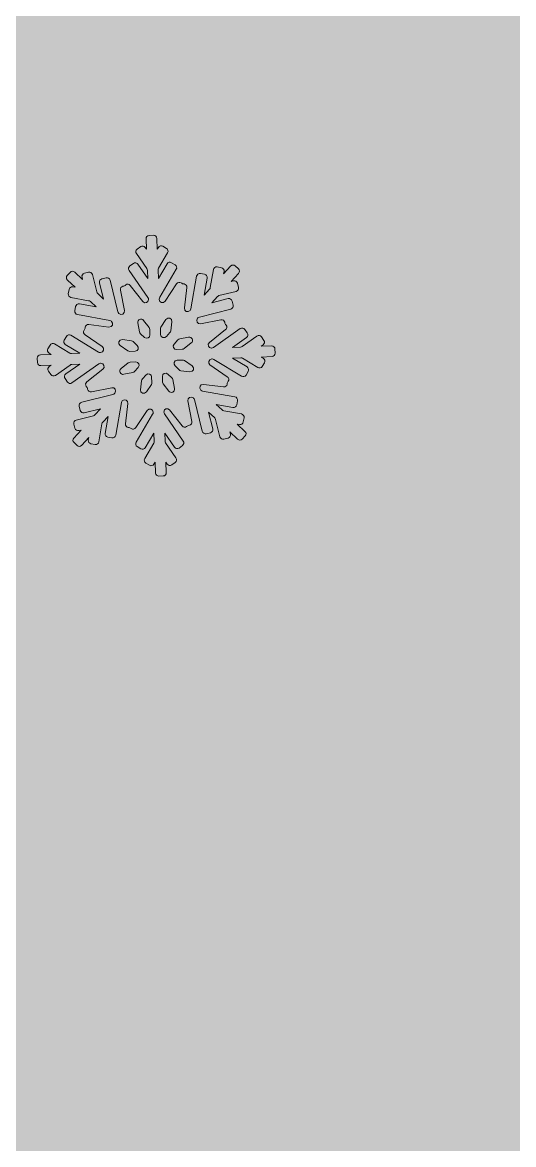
# Model space of a CAD drawing. Header units: millimetres. Extents: x 33 to 181, y -115 to -16.
# Drawn here: x 129.67 to 136.98, y -72.15 to -55.46 of the extents above; entities that cross this region are included whole.
import ezdxf

# ---------------------------------------------------------------- set-up
doc = ezdxf.new("R2010")
doc.units = ezdxf.units.MM
doc.header["$MEASUREMENT"] = 0
doc.layers.add('engraving', color=7, linetype='Continuous')
doc.layers.add('Layer 1', color=7, linetype='Continuous')

msp = doc.modelspace()

# ---------------------------------------------------------------- hatches: boundary and pattern name
at = {"layer": 'Layer 1'}
h = msp.add_hatch(color=2, dxfattribs=at)
h.dxf.hatch_style = 2
edge = h.paths.add_edge_path()
edge.add_spline(control_points=[(156.236, -29.463), (155.428, -28.206), (154.068, -27.335), (152.5, -27.216), (154.005, -26.101), (154.984, -24.317), (154.984, -22.3), (154.984, -18.92), (152.244, -16.179), (148.864, -16.179), (145.483, -16.179), (142.743, -18.92), (142.743, -22.3), (142.743, -24.317), (143.723, -26.101), (145.228, -27.216), (143.62, -27.338), (142.229, -28.246), (141.428, -29.553), (141.428, -29.553), (140.987, -29.553), (140.987, -29.553), (140.987, -29.553), (140.948, -29.463), (140.948, -29.463), (140.948, -29.463), (117.575, -29.463), (117.575, -29.463), (117.575, -29.463), (117.575, -114.611), (117.575, -114.611), (117.575, -114.611), (140.477, -114.611), (140.477, -114.611), (140.477, -114.611), (140.477, -83.841), (140.477, -83.841), (140.477, -83.841), (157.272, -114.611), (157.272, -114.611), (157.272, -114.611), (180.761, -114.611), (180.761, -114.611), (180.761, -114.611), (180.761, -29.463), (180.761, -29.463), (180.761, -29.463), (156.236, -29.463), (156.236, -29.463)], knot_values=[0, 0, 0, 0, 1, 1, 1, 2, 2, 2, 3, 3, 3, 4, 4, 4, 5, 5, 5, 6, 6, 6, 7, 7, 7, 8, 8, 8, 9, 9, 9, 10, 10, 10, 11, 11, 11, 12, 12, 12, 13, 13, 13, 14, 14, 14, 15, 15, 15, 16, 16, 16, 16], degree=3, periodic=1)
edge = h.paths.add_edge_path()
edge.add_spline(control_points=[(145.056, -22.3), (145.056, -20.201), (146.764, -18.493), (148.864, -18.493), (150.963, -18.493), (152.671, -20.201), (152.671, -22.3), (152.671, -24.4), (150.963, -26.108), (148.864, -26.108), (146.764, -26.108), (145.056, -24.4), (145.056, -22.3)], knot_values=[0, 0, 0, 0, 1, 1, 1, 2, 2, 2, 3, 3, 3, 4, 4, 4, 4], degree=3, periodic=1)
h.paths.add_polyline_path([(142.919, -33.921), (155.746, -33.921), (155.746, -62.935)])

# ---------------------------------------------------------------- linework, layer by layer
at = {"layer": 'engraving', "lineweight": 0}
for points, knots in [([(133.427, -60.315), (133.426, -60.289), (133.403, -60.268), (133.376, -60.269), (133.376, -60.269), (133.222, -60.275), (133.222, -60.275), (133.222, -60.275), (133.25, -60.254), (133.25, -60.254), (133.272, -60.239), (133.278, -60.209), (133.262, -60.187), (133.262, -60.187), (133.226, -60.135), (133.226, -60.135), (133.211, -60.113), (133.181, -60.107), (133.158, -60.123), (133.158, -60.123), (132.939, -60.278), (132.939, -60.278), (132.932, -60.283), (132.922, -60.286), (132.913, -60.287), (132.913, -60.287), (132.795, -60.291), (132.795, -60.291), (132.795, -60.291), (133.003, -60.144), (133.003, -60.144), (133.025, -60.129), (133.03, -60.099), (133.015, -60.077), (133.015, -60.077), (132.979, -60.025), (132.979, -60.025), (132.964, -60.002), (132.933, -59.997), (132.911, -60.013), (132.911, -60.013), (132.512, -60.294), (132.512, -60.294), (132.505, -60.3), (132.495, -60.303), (132.486, -60.303), (132.486, -60.303), (132.484, -60.303), (132.484, -60.303), (132.437, -60.305), (132.415, -60.246), (132.452, -60.217), (132.452, -60.217), (132.691, -60.028), (132.691, -60.028), (132.712, -60.012), (132.716, -59.981), (132.7, -59.96), (132.7, -59.96), (132.692, -59.95), (132.692, -59.95), (132.687, -59.944), (132.684, -59.937), (132.683, -59.93), (132.683, -59.93), (132.68, -59.918), (132.68, -59.918), (132.675, -59.891), (132.65, -59.874), (132.623, -59.88), (132.623, -59.88), (132.321, -59.94), (132.321, -59.94), (132.275, -59.949), (132.244, -59.894), (132.276, -59.859), (132.276, -59.859), (132.281, -59.854), (132.281, -59.854), (132.287, -59.847), (132.295, -59.842), (132.305, -59.84), (132.305, -59.84), (132.768, -59.723), (132.768, -59.723), (132.794, -59.717), (132.81, -59.69), (132.803, -59.664), (132.803, -59.664), (132.788, -59.603), (132.788, -59.603), (132.782, -59.577), (132.755, -59.561), (132.729, -59.567), (132.729, -59.567), (132.487, -59.628), (132.487, -59.628), (132.487, -59.628), (132.57, -59.537), (132.57, -59.537), (132.577, -59.53), (132.585, -59.525), (132.594, -59.522), (132.594, -59.522), (132.848, -59.459), (132.848, -59.459), (132.874, -59.452), (132.89, -59.426), (132.884, -59.4), (132.884, -59.4), (132.868, -59.338), (132.868, -59.338), (132.862, -59.312), (132.835, -59.296), (132.809, -59.303), (132.809, -59.303), (132.776, -59.311), (132.776, -59.311), (132.776, -59.311), (132.885, -59.192), (132.885, -59.192), (132.903, -59.172), (132.902, -59.142), (132.882, -59.123), (132.882, -59.123), (132.836, -59.08), (132.836, -59.08), (132.816, -59.062), (132.785, -59.063), (132.767, -59.083), (132.767, -59.083), (132.663, -59.197), (132.663, -59.197), (132.663, -59.197), (132.669, -59.163), (132.669, -59.163), (132.674, -59.137), (132.656, -59.112), (132.63, -59.107), (132.63, -59.107), (132.568, -59.096), (132.568, -59.096), (132.542, -59.091), (132.516, -59.109), (132.512, -59.135), (132.512, -59.135), (132.465, -59.403), (132.465, -59.403), (132.464, -59.412), (132.46, -59.42), (132.453, -59.427), (132.453, -59.427), (132.374, -59.514), (132.374, -59.514), (132.374, -59.514), (132.418, -59.262), (132.418, -59.262), (132.422, -59.235), (132.405, -59.21), (132.378, -59.205), (132.378, -59.205), (132.317, -59.194), (132.317, -59.194), (132.29, -59.19), (132.265, -59.207), (132.26, -59.234), (132.26, -59.234), (132.176, -59.72), (132.176, -59.72), (132.174, -59.729), (132.17, -59.737), (132.164, -59.744), (132.164, -59.744), (132.164, -59.744), (132.164, -59.744), (132.132, -59.779), (132.074, -59.753), (132.08, -59.706), (132.08, -59.706), (132.116, -59.403), (132.116, -59.403), (132.12, -59.376), (132.101, -59.352), (132.074, -59.349), (132.074, -59.349), (132.063, -59.347), (132.063, -59.347), (132.055, -59.346), (132.048, -59.344), (132.041, -59.339), (132.041, -59.339), (132.032, -59.333), (132.032, -59.333), (132.009, -59.318), (131.979, -59.324), (131.964, -59.346), (131.964, -59.346), (131.794, -59.603), (131.794, -59.603), (131.768, -59.642), (131.707, -59.625), (131.705, -59.578), (131.705, -59.578), (131.705, -59.573), (131.705, -59.573), (131.705, -59.563), (131.707, -59.554), (131.712, -59.546), (131.712, -59.546), (131.958, -59.131), (131.958, -59.131), (131.972, -59.108), (131.964, -59.079), (131.941, -59.065), (131.941, -59.065), (131.888, -59.032), (131.888, -59.032), (131.865, -59.018), (131.834, -59.026), (131.821, -59.049), (131.821, -59.049), (131.693, -59.265), (131.693, -59.265), (131.693, -59.265), (131.688, -59.141), (131.688, -59.141), (131.687, -59.131), (131.69, -59.122), (131.694, -59.114), (131.694, -59.114), (131.829, -58.886), (131.829, -58.886), (131.843, -58.863), (131.836, -58.834), (131.813, -58.82), (131.813, -58.82), (131.759, -58.787), (131.759, -58.787), (131.736, -58.773), (131.706, -58.781), (131.692, -58.804), (131.692, -58.804), (131.675, -58.833), (131.675, -58.833), (131.675, -58.833), (131.669, -58.671), (131.669, -58.671), (131.668, -58.645), (131.645, -58.624), (131.618, -58.625), (131.618, -58.625), (131.556, -58.627), (131.556, -58.627), (131.529, -58.628), (131.508, -58.651), (131.509, -58.678), (131.509, -58.678), (131.515, -58.833), (131.515, -58.833), (131.515, -58.833), (131.497, -58.806), (131.497, -58.806), (131.481, -58.784), (131.451, -58.778), (131.429, -58.794), (131.429, -58.794), (131.377, -58.83), (131.377, -58.83), (131.356, -58.845), (131.35, -58.875), (131.365, -58.897), (131.365, -58.897), (131.52, -59.12), (131.52, -59.12), (131.525, -59.128), (131.528, -59.137), (131.528, -59.146), (131.528, -59.146), (131.533, -59.265), (131.533, -59.265), (131.533, -59.265), (131.388, -59.056), (131.388, -59.056), (131.373, -59.033), (131.342, -59.028), (131.32, -59.044), (131.32, -59.044), (131.269, -59.08), (131.269, -59.08), (131.247, -59.095), (131.242, -59.125), (131.257, -59.147), (131.257, -59.147), (131.537, -59.552), (131.537, -59.552), (131.542, -59.56), (131.545, -59.569), (131.546, -59.578), (131.546, -59.578), (131.546, -59.579), (131.546, -59.579), (131.548, -59.626), (131.488, -59.648), (131.459, -59.611), (131.459, -59.611), (131.274, -59.371), (131.274, -59.371), (131.258, -59.35), (131.227, -59.346), (131.206, -59.363), (131.206, -59.363), (131.197, -59.37), (131.197, -59.37), (131.191, -59.375), (131.184, -59.378), (131.176, -59.379), (131.176, -59.379), (131.165, -59.382), (131.165, -59.382), (131.138, -59.387), (131.121, -59.412), (131.127, -59.439), (131.127, -59.439), (131.187, -59.744), (131.187, -59.744), (131.196, -59.79), (131.14, -59.821), (131.106, -59.789), (131.106, -59.789), (131.103, -59.786), (131.103, -59.786), (131.096, -59.779), (131.091, -59.771), (131.089, -59.762), (131.089, -59.762), (130.973, -59.292), (130.973, -59.292), (130.966, -59.266), (130.94, -59.25), (130.914, -59.257), (130.914, -59.257), (130.853, -59.272), (130.853, -59.272), (130.827, -59.278), (130.811, -59.305), (130.818, -59.331), (130.818, -59.331), (130.878, -59.576), (130.878, -59.576), (130.878, -59.576), (130.789, -59.492), (130.789, -59.492), (130.782, -59.486), (130.777, -59.477), (130.775, -59.468), (130.775, -59.468), (130.711, -59.21), (130.711, -59.21), (130.704, -59.184), (130.678, -59.168), (130.652, -59.175), (130.652, -59.175), (130.591, -59.19), (130.591, -59.19), (130.565, -59.196), (130.55, -59.223), (130.556, -59.249), (130.556, -59.249), (130.564, -59.282), (130.564, -59.282), (130.564, -59.282), (130.447, -59.173), (130.447, -59.173), (130.428, -59.155), (130.397, -59.156), (130.378, -59.176), (130.378, -59.176), (130.336, -59.222), (130.336, -59.222), (130.318, -59.242), (130.319, -59.272), (130.339, -59.29), (130.339, -59.29), (130.453, -59.397), (130.453, -59.397), (130.453, -59.397), (130.42, -59.391), (130.42, -59.391), (130.393, -59.386), (130.368, -59.404), (130.363, -59.431), (130.363, -59.431), (130.352, -59.493), (130.352, -59.493), (130.348, -59.519), (130.365, -59.545), (130.391, -59.549), (130.391, -59.549), (130.655, -59.597), (130.655, -59.597), (130.664, -59.599), (130.673, -59.603), (130.68, -59.609), (130.68, -59.609), (130.767, -59.691), (130.767, -59.691), (130.767, -59.691), (130.518, -59.646), (130.518, -59.646), (130.491, -59.641), (130.466, -59.659), (130.461, -59.685), (130.461, -59.685), (130.45, -59.748), (130.45, -59.748), (130.446, -59.774), (130.463, -59.799), (130.489, -59.804), (130.489, -59.804), (130.97, -59.891), (130.97, -59.891), (130.979, -59.893), (130.987, -59.897), (130.994, -59.903), (130.994, -59.903), (130.996, -59.905), (130.996, -59.905), (131.031, -59.938), (131.004, -59.995), (130.957, -59.989), (130.957, -59.989), (130.658, -59.951), (130.658, -59.951), (130.631, -59.948), (130.607, -59.967), (130.603, -59.993), (130.603, -59.993), (130.602, -60.006), (130.602, -60.006), (130.601, -60.013), (130.598, -60.02), (130.594, -60.027), (130.594, -60.027), (130.587, -60.037), (130.587, -60.037), (130.573, -60.059), (130.579, -60.089), (130.601, -60.104), (130.601, -60.104), (130.858, -60.279), (130.858, -60.279), (130.897, -60.305), (130.88, -60.366), (130.833, -60.367), (130.833, -60.367), (130.827, -60.368), (130.827, -60.368), (130.817, -60.368), (130.808, -60.365), (130.8, -60.361), (130.8, -60.361), (130.39, -60.111), (130.39, -60.111), (130.367, -60.097), (130.337, -60.104), (130.323, -60.128), (130.323, -60.128), (130.291, -60.182), (130.291, -60.182), (130.277, -60.205), (130.285, -60.234), (130.307, -60.248), (130.307, -60.248), (130.523, -60.379), (130.523, -60.379), (130.523, -60.379), (130.4, -60.384), (130.4, -60.384), (130.39, -60.385), (130.381, -60.382), (130.373, -60.377), (130.373, -60.377), (130.148, -60.24), (130.148, -60.24), (130.125, -60.226), (130.095, -60.234), (130.081, -60.257), (130.081, -60.257), (130.049, -60.311), (130.049, -60.311), (130.036, -60.334), (130.043, -60.364), (130.066, -60.378), (130.066, -60.378), (130.096, -60.396), (130.096, -60.396), (130.096, -60.396), (129.936, -60.402), (129.936, -60.402), (129.909, -60.403), (129.888, -60.426), (129.889, -60.453), (129.889, -60.453), (129.892, -60.516), (129.892, -60.516), (129.893, -60.543), (129.915, -60.564), (129.942, -60.563), (129.942, -60.563), (130.097, -60.557), (130.097, -60.557), (130.097, -60.557), (130.068, -60.577), (130.068, -60.577), (130.047, -60.592), (130.041, -60.622), (130.056, -60.644), (130.056, -60.644), (130.092, -60.696), (130.092, -60.696), (130.108, -60.719), (130.138, -60.724), (130.16, -60.708), (130.16, -60.708), (130.38, -60.554), (130.38, -60.554), (130.387, -60.548), (130.396, -60.545), (130.406, -60.545), (130.406, -60.545), (130.524, -60.54), (130.524, -60.54), (130.524, -60.54), (130.315, -60.687), (130.315, -60.687), (130.294, -60.703), (130.288, -60.733), (130.303, -60.755), (130.303, -60.755), (130.339, -60.807), (130.339, -60.807), (130.355, -60.829), (130.385, -60.834), (130.407, -60.819), (130.407, -60.819), (130.807, -60.537), (130.807, -60.537), (130.814, -60.532), (130.823, -60.529), (130.833, -60.528), (130.833, -60.528), (130.835, -60.528), (130.835, -60.528), (130.882, -60.526), (130.904, -60.586), (130.867, -60.615), (130.867, -60.615), (130.628, -60.803), (130.628, -60.803), (130.607, -60.82), (130.603, -60.85), (130.619, -60.871), (130.619, -60.871), (130.627, -60.881), (130.627, -60.881), (130.631, -60.887), (130.635, -60.894), (130.636, -60.901), (130.636, -60.901), (130.638, -60.914), (130.638, -60.914), (130.644, -60.94), (130.669, -60.957), (130.696, -60.952), (130.696, -60.952), (130.998, -60.892), (130.998, -60.892), (131.044, -60.882), (131.075, -60.937), (131.043, -60.972), (131.043, -60.972), (131.038, -60.978), (131.038, -60.978), (131.032, -60.985), (131.023, -60.99), (131.014, -60.992), (131.014, -60.992), (130.551, -61.108), (130.551, -61.108), (130.525, -61.115), (130.509, -61.141), (130.515, -61.167), (130.515, -61.167), (130.531, -61.229), (130.531, -61.229), (130.537, -61.255), (130.563, -61.271), (130.59, -61.264), (130.59, -61.264), (130.832, -61.203), (130.832, -61.203), (130.832, -61.203), (130.749, -61.295), (130.749, -61.295), (130.742, -61.302), (130.734, -61.307), (130.725, -61.309), (130.725, -61.309), (130.471, -61.373), (130.471, -61.373), (130.445, -61.379), (130.429, -61.406), (130.435, -61.432), (130.435, -61.432), (130.451, -61.493), (130.451, -61.493), (130.457, -61.519), (130.483, -61.535), (130.509, -61.529), (130.509, -61.529), (130.543, -61.521), (130.543, -61.521), (130.543, -61.521), (130.434, -61.64), (130.434, -61.64), (130.416, -61.659), (130.417, -61.69), (130.437, -61.708), (130.437, -61.708), (130.483, -61.751), (130.483, -61.751), (130.502, -61.77), (130.533, -61.768), (130.552, -61.748), (130.552, -61.748), (130.656, -61.634), (130.656, -61.634), (130.656, -61.634), (130.65, -61.668), (130.65, -61.668), (130.645, -61.695), (130.663, -61.72), (130.689, -61.725), (130.689, -61.725), (130.75, -61.736), (130.75, -61.736), (130.777, -61.741), (130.802, -61.723), (130.807, -61.696), (130.807, -61.696), (130.853, -61.429), (130.853, -61.429), (130.855, -61.42), (130.859, -61.411), (130.865, -61.404), (130.865, -61.404), (130.945, -61.317), (130.945, -61.317), (130.945, -61.317), (130.901, -61.57), (130.901, -61.57), (130.897, -61.596), (130.914, -61.621), (130.94, -61.626), (130.94, -61.626), (131.002, -61.637), (131.002, -61.637), (131.028, -61.642), (131.054, -61.624), (131.058, -61.598), (131.058, -61.598), (131.143, -61.112), (131.143, -61.112), (131.145, -61.103), (131.149, -61.094), (131.155, -61.087), (131.155, -61.087), (131.155, -61.087), (131.155, -61.087), (131.187, -61.052), (131.245, -61.079), (131.239, -61.126), (131.239, -61.126), (131.202, -61.429), (131.202, -61.429), (131.199, -61.455), (131.218, -61.479), (131.244, -61.483), (131.244, -61.483), (131.256, -61.484), (131.256, -61.484), (131.264, -61.485), (131.271, -61.488), (131.277, -61.492), (131.277, -61.492), (131.287, -61.499), (131.287, -61.499), (131.309, -61.514), (131.34, -61.508), (131.355, -61.485), (131.355, -61.485), (131.524, -61.229), (131.524, -61.229), (131.55, -61.189), (131.612, -61.206), (131.613, -61.253), (131.613, -61.253), (131.614, -61.259), (131.614, -61.259), (131.614, -61.268), (131.612, -61.277), (131.607, -61.286), (131.607, -61.286), (131.361, -61.7), (131.361, -61.7), (131.347, -61.723), (131.355, -61.753), (131.377, -61.767), (131.377, -61.767), (131.431, -61.799), (131.431, -61.799), (131.454, -61.813), (131.484, -61.806), (131.498, -61.783), (131.498, -61.783), (131.626, -61.567), (131.626, -61.567), (131.626, -61.567), (131.631, -61.691), (131.631, -61.691), (131.631, -61.7), (131.629, -61.71), (131.624, -61.718), (131.624, -61.718), (131.489, -61.945), (131.489, -61.945), (131.476, -61.968), (131.483, -61.998), (131.506, -62.012), (131.506, -62.012), (131.56, -62.044), (131.56, -62.044), (131.583, -62.058), (131.613, -62.051), (131.627, -62.028), (131.627, -62.028), (131.644, -61.999), (131.644, -61.999), (131.644, -61.999), (131.65, -62.16), (131.65, -62.16), (131.651, -62.187), (131.674, -62.208), (131.701, -62.207), (131.701, -62.207), (131.763, -62.204), (131.763, -62.204), (131.79, -62.203), (131.811, -62.181), (131.81, -62.154), (131.81, -62.154), (131.803, -61.998), (131.803, -61.998), (131.803, -61.998), (131.822, -62.026), (131.822, -62.026), (131.838, -62.048), (131.868, -62.053), (131.89, -62.038), (131.89, -62.038), (131.941, -62.002), (131.941, -62.002), (131.963, -61.986), (131.969, -61.956), (131.953, -61.934), (131.953, -61.934), (131.799, -61.711), (131.799, -61.711), (131.794, -61.704), (131.791, -61.695), (131.791, -61.685), (131.791, -61.685), (131.786, -61.566), (131.786, -61.566), (131.786, -61.566), (131.931, -61.776), (131.931, -61.776), (131.946, -61.798), (131.977, -61.803), (131.999, -61.788), (131.999, -61.788), (132.05, -61.752), (132.05, -61.752), (132.072, -61.736), (132.077, -61.706), (132.062, -61.684), (132.062, -61.684), (131.782, -61.279), (131.782, -61.279), (131.777, -61.271), (131.774, -61.263), (131.773, -61.253), (131.773, -61.253), (131.773, -61.253), (131.773, -61.253), (131.771, -61.205), (131.831, -61.183), (131.86, -61.221), (131.86, -61.221), (132.044, -61.46), (132.044, -61.46), (132.061, -61.482), (132.092, -61.485), (132.113, -61.469), (132.113, -61.469), (132.122, -61.462), (132.122, -61.462), (132.128, -61.457), (132.135, -61.454), (132.143, -61.452), (132.143, -61.452), (132.154, -61.45), (132.154, -61.45), (132.18, -61.445), (132.197, -61.419), (132.192, -61.393), (132.192, -61.393), (132.132, -61.088), (132.132, -61.088), (132.123, -61.041), (132.178, -61.011), (132.213, -61.043), (132.213, -61.043), (132.216, -61.046), (132.216, -61.046), (132.223, -61.052), (132.228, -61.06), (132.23, -61.069), (132.23, -61.069), (132.346, -61.539), (132.346, -61.539), (132.353, -61.566), (132.379, -61.581), (132.405, -61.575), (132.405, -61.575), (132.466, -61.56), (132.466, -61.56), (132.492, -61.553), (132.507, -61.527), (132.501, -61.501), (132.501, -61.501), (132.44, -61.255), (132.44, -61.255), (132.44, -61.255), (132.53, -61.34), (132.53, -61.34), (132.537, -61.346), (132.542, -61.354), (132.544, -61.363), (132.544, -61.363), (132.608, -61.621), (132.608, -61.621), (132.614, -61.647), (132.641, -61.663), (132.667, -61.657), (132.667, -61.657), (132.728, -61.641), (132.728, -61.641), (132.753, -61.635), (132.769, -61.609), (132.763, -61.583), (132.763, -61.583), (132.755, -61.549), (132.755, -61.549), (132.755, -61.549), (132.871, -61.658), (132.871, -61.658), (132.891, -61.677), (132.922, -61.676), (132.94, -61.656), (132.94, -61.656), (132.983, -61.609), (132.983, -61.609), (133.001, -61.59), (133, -61.559), (132.98, -61.541), (132.98, -61.541), (132.866, -61.434), (132.866, -61.434), (132.866, -61.434), (132.899, -61.44), (132.899, -61.44), (132.926, -61.445), (132.951, -61.427), (132.956, -61.401), (132.956, -61.401), (132.967, -61.338), (132.967, -61.338), (132.971, -61.312), (132.954, -61.287), (132.927, -61.282), (132.927, -61.282), (132.664, -61.234), (132.664, -61.234), (132.654, -61.233), (132.646, -61.228), (132.639, -61.222), (132.639, -61.222), (132.552, -61.14), (132.552, -61.14), (132.552, -61.14), (132.801, -61.186), (132.801, -61.186), (132.828, -61.19), (132.853, -61.173), (132.858, -61.146), (132.858, -61.146), (132.869, -61.084), (132.869, -61.084), (132.873, -61.057), (132.856, -61.032), (132.829, -61.027), (132.829, -61.027), (132.349, -60.941), (132.349, -60.941), (132.34, -60.939), (132.332, -60.935), (132.325, -60.928), (132.325, -60.928), (132.322, -60.926), (132.322, -60.926), (132.288, -60.894), (132.315, -60.836), (132.362, -60.842), (132.362, -60.842), (132.661, -60.88), (132.661, -60.88), (132.688, -60.884), (132.712, -60.865), (132.715, -60.838), (132.715, -60.838), (132.717, -60.826), (132.717, -60.826), (132.718, -60.818), (132.72, -60.811), (132.724, -60.805), (132.724, -60.805), (132.731, -60.795), (132.731, -60.795), (132.746, -60.772), (132.74, -60.742), (132.718, -60.728), (132.718, -60.728), (132.46, -60.553), (132.46, -60.553), (132.422, -60.527), (132.439, -60.466), (132.486, -60.464), (132.486, -60.464), (132.492, -60.464), (132.492, -60.464), (132.501, -60.464), (132.511, -60.466), (132.519, -60.471), (132.519, -60.471), (132.929, -60.72), (132.929, -60.72), (132.952, -60.735), (132.982, -60.727), (132.996, -60.704), (132.996, -60.704), (133.028, -60.65), (133.028, -60.65), (133.042, -60.627), (133.034, -60.597), (133.011, -60.583), (133.011, -60.583), (132.796, -60.452), (132.796, -60.452), (132.796, -60.452), (132.919, -60.447), (132.919, -60.447), (132.928, -60.447), (132.938, -60.449), (132.946, -60.454), (132.946, -60.454), (133.17, -60.591), (133.17, -60.591), (133.194, -60.605), (133.224, -60.598), (133.237, -60.574), (133.237, -60.574), (133.27, -60.52), (133.27, -60.52), (133.283, -60.497), (133.276, -60.468), (133.253, -60.454), (133.253, -60.454), (133.223, -60.436), (133.223, -60.436), (133.223, -60.436), (133.383, -60.429), (133.383, -60.429), (133.41, -60.428), (133.431, -60.406), (133.429, -60.379), (133.429, -60.379), (133.427, -60.315), (133.427, -60.315)], [0, 0, 0, 0, 1, 1, 1, 2, 2, 2, 3, 3, 3, 4, 4, 4, 5, 5, 5, 6, 6, 6, 7, 7, 7, 8, 8, 8, 9, 9, 9, 10, 10, 10, 11, 11, 11, 12, 12, 12, 13, 13, 13, 14, 14, 14, 15, 15, 15, 16, 16, 16, 17, 17, 17, 18, 18, 18, 19, 19, 19, 20, 20, 20, 21, 21, 21, 22, 22, 22, 23, 23, 23, 24, 24, 24, 25, 25, 25, 26, 26, 26, 27, 27, 27, 28, 28, 28, 29, 29, 29, 30, 30, 30, 31, 31, 31, 32, 32, 32, 33, 33, 33, 34, 34, 34, 35, 35, 35, 36, 36, 36, 37, 37, 37, 38, 38, 38, 39, 39, 39, 40, 40, 40, 41, 41, 41, 42, 42, 42, 43, 43, 43, 44, 44, 44, 45, 45, 45, 46, 46, 46, 47, 47, 47, 48, 48, 48, 49, 49, 49, 50, 50, 50, 51, 51, 51, 52, 52, 52, 53, 53, 53, 54, 54, 54, 55, 55, 55, 56, 56, 56, 57, 57, 57, 58, 58, 58, 59, 59, 59, 60, 60, 60, 61, 61, 61, 62, 62, 62, 63, 63, 63, 64, 64, 64, 65, 65, 65, 66, 66, 66, 67, 67, 67, 68, 68, 68, 69, 69, 69, 70, 70, 70, 71, 71, 71, 72, 72, 72, 73, 73, 73, 74, 74, 74, 75, 75, 75, 76, 76, 76, 77, 77, 77, 78, 78, 78, 79, 79, 79, 80, 80, 80, 81, 81, 81, 82, 82, 82, 83, 83, 83, 84, 84, 84, 85, 85, 85, 86, 86, 86, 87, 87, 87, 88, 88, 88, 89, 89, 89, 90, 90, 90, 91, 91, 91, 92, 92, 92, 93, 93, 93, 94, 94, 94, 95, 95, 95, 96, 96, 96, 97, 97, 97, 98, 98, 98, 99, 99, 99, 100, 100, 100, 101, 101, 101, 102, 102, 102, 103, 103, 103, 104, 104, 104, 105, 105, 105, 106, 106, 106, 107, 107, 107, 108, 108, 108, 109, 109, 109, 110, 110, 110, 111, 111, 111, 112, 112, 112, 113, 113, 113, 114, 114, 114, 115, 115, 115, 116, 116, 116, 117, 117, 117, 118, 118, 118, 119, 119, 119, 120, 120, 120, 121, 121, 121, 122, 122, 122, 123, 123, 123, 124, 124, 124, 125, 125, 125, 126, 126, 126, 127, 127, 127, 128, 128, 128, 129, 129, 129, 130, 130, 130, 131, 131, 131, 132, 132, 132, 133, 133, 133, 134, 134, 134, 135, 135, 135, 136, 136, 136, 137, 137, 137, 138, 138, 138, 139, 139, 139, 140, 140, 140, 141, 141, 141, 142, 142, 142, 143, 143, 143, 144, 144, 144, 145, 145, 145, 146, 146, 146, 147, 147, 147, 148, 148, 148, 149, 149, 149, 150, 150, 150, 151, 151, 151, 152, 152, 152, 153, 153, 153, 154, 154, 154, 155, 155, 155, 156, 156, 156, 157, 157, 157, 158, 158, 158, 159, 159, 159, 160, 160, 160, 161, 161, 161, 162, 162, 162, 163, 163, 163, 164, 164, 164, 165, 165, 165, 166, 166, 166, 167, 167, 167, 168, 168, 168, 169, 169, 169, 170, 170, 170, 171, 171, 171, 172, 172, 172, 173, 173, 173, 174, 174, 174, 175, 175, 175, 176, 176, 176, 177, 177, 177, 178, 178, 178, 179, 179, 179, 180, 180, 180, 181, 181, 181, 182, 182, 182, 183, 183, 183, 184, 184, 184, 185, 185, 185, 186, 186, 186, 187, 187, 187, 188, 188, 188, 189, 189, 189, 190, 190, 190, 191, 191, 191, 192, 192, 192, 193, 193, 193, 194, 194, 194, 195, 195, 195, 196, 196, 196, 197, 197, 197, 198, 198, 198, 199, 199, 199, 200, 200, 200, 201, 201, 201, 202, 202, 202, 203, 203, 203, 204, 204, 204, 205, 205, 205, 206, 206, 206, 207, 207, 207, 208, 208, 208, 209, 209, 209, 210, 210, 210, 211, 211, 211, 212, 212, 212, 213, 213, 213, 214, 214, 214, 215, 215, 215, 216, 216, 216, 217, 217, 217, 218, 218, 218, 219, 219, 219, 220, 220, 220, 221, 221, 221, 222, 222, 222, 223, 223, 223, 224, 224, 224, 225, 225, 225, 226, 226, 226, 227, 227, 227, 228, 228, 228, 229, 229, 229, 230, 230, 230, 231, 231, 231, 232, 232, 232, 233, 233, 233, 234, 234, 234, 235, 235, 235, 236, 236, 236, 237, 237, 237, 238, 238, 238, 239, 239, 239, 240, 240, 240, 241, 241, 241, 242, 242, 242, 243, 243, 243, 244, 244, 244, 245, 245, 245, 246, 246, 246, 247, 247, 247, 248, 248, 248, 249, 249, 249, 250, 250, 250, 251, 251, 251, 252, 252, 252, 253, 253, 253, 254, 254, 254, 255, 255, 255, 256, 256, 256, 257, 257, 257, 258, 258, 258, 259, 259, 259, 260, 260, 260, 261, 261, 261, 262, 262, 262, 263, 263, 263, 264, 264, 264, 265, 265, 265, 266, 266, 266, 267, 267, 267, 268, 268, 268, 269, 269, 269, 270, 270, 270, 271, 271, 271, 272, 272, 272, 273, 273, 273, 274, 274, 274, 275, 275, 275, 276, 276, 276, 277, 277, 277, 278, 278, 278, 279, 279, 279, 280, 280, 280, 281, 281, 281, 282, 282, 282, 283, 283, 283, 284, 284, 284, 285, 285, 285, 286, 286, 286, 287, 287, 287, 288, 288, 288, 289, 289, 289, 290, 290, 290, 291, 291, 291, 292, 292, 292, 293, 293, 293, 294, 294, 294, 295, 295, 295, 296, 296, 296, 297, 297, 297, 298, 298, 298, 299, 299, 299, 300, 300, 300, 301, 301, 301, 302, 302, 302, 303, 303, 303, 304, 304, 304, 305, 305, 305, 306, 306, 306, 307, 307, 307, 308, 308, 308, 309, 309, 309, 310, 310, 310, 311, 311, 311, 312, 312, 312, 313, 313, 313, 314, 314, 314, 315, 315, 315, 316, 316, 316, 317, 317, 317, 318, 318, 318, 319, 319, 319, 320, 320, 320, 321, 321, 321, 322, 322, 322, 323, 323, 323, 324, 324, 324, 325, 325, 325, 326, 326, 326, 327, 327, 327, 328, 328, 328, 329, 329, 329, 330, 330, 330, 331, 331, 331, 332, 332, 332, 333, 333, 333, 334, 334, 334, 335, 335, 335, 336, 336, 336, 336]), ([(131.472, -59.89), (131.472, -59.89), (131.554, -59.996), (131.554, -59.996), (131.56, -60.004), (131.563, -60.014), (131.564, -60.024), (131.564, -60.024), (131.567, -60.106), (131.567, -60.106), (131.569, -60.149), (131.517, -60.173), (131.485, -60.143), (131.485, -60.143), (131.427, -60.089), (131.427, -60.089), (131.419, -60.082), (131.414, -60.072), (131.412, -60.062), (131.412, -60.062), (131.386, -59.929), (131.386, -59.929), (131.376, -59.879), (131.441, -59.849), (131.472, -59.89)], [0, 0, 0, 0, 1, 1, 1, 2, 2, 2, 3, 3, 3, 4, 4, 4, 5, 5, 5, 6, 6, 6, 7, 7, 7, 8, 8, 8, 8]), ([(131.726, -60.1), (131.726, -60.1), (131.723, -60.018), (131.723, -60.018), (131.723, -60.008), (131.726, -59.998), (131.731, -59.989), (131.731, -59.989), (131.805, -59.877), (131.805, -59.877), (131.833, -59.834), (131.9, -59.859), (131.894, -59.91), (131.894, -59.91), (131.878, -60.044), (131.878, -60.044), (131.876, -60.054), (131.872, -60.064), (131.865, -60.071), (131.865, -60.071), (131.811, -60.131), (131.811, -60.131), (131.782, -60.163), (131.728, -60.143), (131.726, -60.1)], [0, 0, 0, 0, 1, 1, 1, 2, 2, 2, 3, 3, 3, 4, 4, 4, 5, 5, 5, 6, 6, 6, 7, 7, 7, 8, 8, 8, 8]), ([(131.238, -60.342), (131.238, -60.342), (131.124, -60.265), (131.124, -60.265), (131.081, -60.236), (131.106, -60.17), (131.157, -60.176), (131.157, -60.176), (131.291, -60.193), (131.291, -60.193), (131.301, -60.195), (131.311, -60.199), (131.318, -60.206), (131.318, -60.206), (131.379, -60.263), (131.379, -60.263), (131.411, -60.293), (131.391, -60.346), (131.348, -60.347), (131.348, -60.347), (131.267, -60.351), (131.267, -60.351), (131.257, -60.351), (131.246, -60.348), (131.238, -60.342)], [0, 0, 0, 0, 1, 1, 1, 2, 2, 2, 3, 3, 3, 4, 4, 4, 5, 5, 5, 6, 6, 6, 7, 7, 7, 8, 8, 8, 8]), ([(131.926, -60.242), (131.926, -60.242), (131.982, -60.181), (131.982, -60.181), (131.989, -60.173), (131.998, -60.168), (132.009, -60.166), (132.009, -60.166), (132.142, -60.139), (132.142, -60.139), (132.192, -60.129), (132.222, -60.194), (132.182, -60.225), (132.182, -60.225), (132.074, -60.31), (132.074, -60.31), (132.066, -60.316), (132.056, -60.32), (132.046, -60.32), (132.046, -60.32), (131.964, -60.323), (131.964, -60.323), (131.921, -60.325), (131.897, -60.274), (131.926, -60.242)], [0, 0, 0, 0, 1, 1, 1, 2, 2, 2, 3, 3, 3, 4, 4, 4, 5, 5, 5, 6, 6, 6, 7, 7, 7, 8, 8, 8, 8]), ([(131.393, -60.589), (131.393, -60.589), (131.337, -60.651), (131.337, -60.651), (131.33, -60.658), (131.32, -60.664), (131.31, -60.666), (131.31, -60.666), (131.177, -60.692), (131.177, -60.692), (131.127, -60.702), (131.097, -60.638), (131.137, -60.606), (131.137, -60.606), (131.245, -60.522), (131.245, -60.522), (131.253, -60.515), (131.263, -60.512), (131.273, -60.511), (131.273, -60.511), (131.355, -60.508), (131.355, -60.508), (131.398, -60.506), (131.422, -60.557), (131.393, -60.589)], [0, 0, 0, 0, 1, 1, 1, 2, 2, 2, 3, 3, 3, 4, 4, 4, 5, 5, 5, 6, 6, 6, 7, 7, 7, 8, 8, 8, 8]), ([(132.081, -60.489), (132.081, -60.489), (132.195, -60.567), (132.195, -60.567), (132.237, -60.595), (132.212, -60.661), (132.162, -60.655), (132.162, -60.655), (132.028, -60.638), (132.028, -60.638), (132.018, -60.637), (132.008, -60.632), (132.001, -60.625), (132.001, -60.625), (131.94, -60.568), (131.94, -60.568), (131.908, -60.539), (131.928, -60.486), (131.971, -60.484), (131.971, -60.484), (132.052, -60.481), (132.052, -60.481), (132.062, -60.481), (132.072, -60.483), (132.081, -60.489)], [0, 0, 0, 0, 1, 1, 1, 2, 2, 2, 3, 3, 3, 4, 4, 4, 5, 5, 5, 6, 6, 6, 7, 7, 7, 8, 8, 8, 8]), ([(131.592, -60.731), (131.592, -60.731), (131.596, -60.814), (131.596, -60.814), (131.596, -60.824), (131.593, -60.834), (131.588, -60.842), (131.588, -60.842), (131.514, -60.954), (131.514, -60.954), (131.485, -60.997), (131.419, -60.973), (131.425, -60.922), (131.425, -60.922), (131.441, -60.787), (131.441, -60.787), (131.442, -60.777), (131.447, -60.768), (131.454, -60.76), (131.454, -60.76), (131.508, -60.701), (131.508, -60.701), (131.537, -60.669), (131.591, -60.688), (131.592, -60.731)], [0, 0, 0, 0, 1, 1, 1, 2, 2, 2, 3, 3, 3, 4, 4, 4, 5, 5, 5, 6, 6, 6, 7, 7, 7, 8, 8, 8, 8]), ([(131.847, -60.941), (131.847, -60.941), (131.765, -60.836), (131.765, -60.836), (131.759, -60.828), (131.756, -60.818), (131.755, -60.808), (131.755, -60.808), (131.752, -60.726), (131.752, -60.726), (131.75, -60.682), (131.802, -60.658), (131.834, -60.688), (131.834, -60.688), (131.892, -60.743), (131.892, -60.743), (131.9, -60.75), (131.905, -60.759), (131.907, -60.769), (131.907, -60.769), (131.933, -60.902), (131.933, -60.902), (131.943, -60.953), (131.878, -60.982), (131.847, -60.941)], [0, 0, 0, 0, 1, 1, 1, 2, 2, 2, 3, 3, 3, 4, 4, 4, 5, 5, 5, 6, 6, 6, 7, 7, 7, 8, 8, 8, 8])]:
    msp.add_open_spline(points, degree=3, knots=knots, dxfattribs=at)
at = {"layer": 'Layer 1', "lineweight": 0}
msp.add_open_spline([(156.236, -29.463), (155.428, -28.206), (154.068, -27.335), (152.5, -27.216), (154.005, -26.101), (154.984, -24.317), (154.984, -22.3), (154.984, -18.92), (152.244, -16.179), (148.864, -16.179), (145.483, -16.179), (142.743, -18.92), (142.743, -22.3), (142.743, -24.317), (143.723, -26.101), (145.228, -27.216), (143.62, -27.338), (142.229, -28.246), (141.428, -29.553), (141.428, -29.553), (140.987, -29.553), (140.987, -29.553), (140.987, -29.553), (140.948, -29.463), (140.948, -29.463), (140.948, -29.463), (117.575, -29.463), (117.575, -29.463), (117.575, -29.463), (117.575, -114.611), (117.575, -114.611), (117.575, -114.611), (140.477, -114.611), (140.477, -114.611), (140.477, -114.611), (140.477, -83.841), (140.477, -83.841), (140.477, -83.841), (157.272, -114.611), (157.272, -114.611), (157.272, -114.611), (180.761, -114.611), (180.761, -114.611), (180.761, -114.611), (180.761, -29.463), (180.761, -29.463), (180.761, -29.463), (156.236, -29.463), (156.236, -29.463)], degree=3, knots=[0, 0, 0, 0, 1, 1, 1, 2, 2, 2, 3, 3, 3, 4, 4, 4, 5, 5, 5, 6, 6, 6, 7, 7, 7, 8, 8, 8, 9, 9, 9, 10, 10, 10, 11, 11, 11, 12, 12, 12, 13, 13, 13, 14, 14, 14, 15, 15, 15, 16, 16, 16, 16], dxfattribs=at)

doc.saveas('drawing.dxf')
